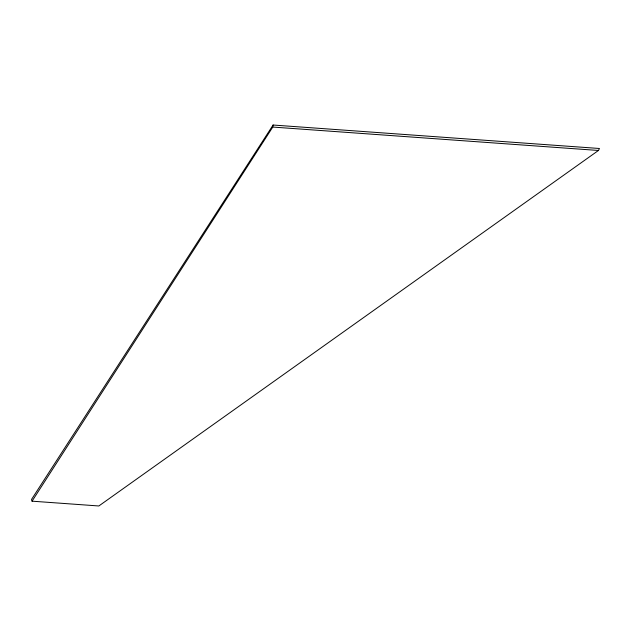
<?xml version="1.0" encoding="UTF-8"?>
<svg xmlns="http://www.w3.org/2000/svg" width="631" height="631" viewBox="0 0 631 631"><rect width="100%" height="100%" fill="white"/><g stroke="black" fill="none" stroke-linecap="round" stroke-linejoin="round"><path stroke-width="0.95" d="M32.047 501.172L272.766 127.06L273.089 125.025L599.45 148.49L598.456 150.47L98.838 505.975L32.047 501.172L31.55 499.405L273.089 125.025M272.766 127.06L598.456 150.47"/></g></svg>
